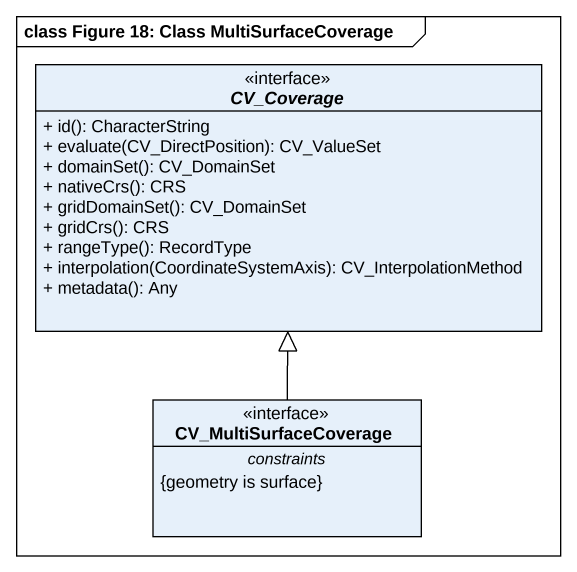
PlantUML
@startuml
mainframe class Figure 18: Class MultiSurfaceCoverage
hide circle
hide empty members
skinparam classAttributeIconSize 0
abstract class CV_Coverage <<interface>> {
  + id(): CharacterString
  + evaluate(CV_DirectPosition): CV_ValueSet
  + domainSet(): CV_DomainSet
  + nativeCrs(): CRS
  + gridDomainSet(): CV_DomainSet
  + gridCrs(): CRS
  + rangeType(): RecordType
  + interpolation(CoordinateSystemAxis): CV_InterpolationMethod
  + metadata(): Any
}
class CV_MultiSurfaceCoverage <<interface>> {
  -- constraints --
  {geometry is surface}
}
CV_MultiSurfaceCoverage -up-|> CV_Coverage
@enduml
